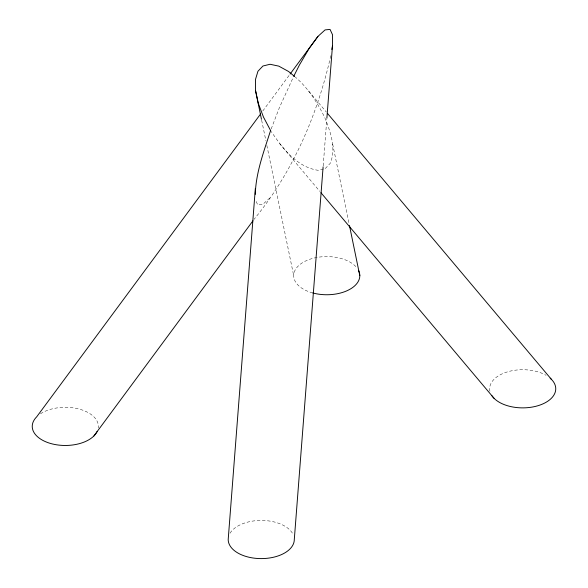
<?xml version="1.0" encoding="UTF-8"?>
<svg xmlns="http://www.w3.org/2000/svg" width="588" height="588" viewBox="0 0 588 588"><rect width="100%" height="100%" fill="white"/><g stroke="black" fill="none" stroke-linecap="round" stroke-linejoin="round"><path stroke-width="0.44" stroke-dasharray="2.94 2.21" d="M323.187 165.897L326.796 119.195M330.787 55.669C317.564 114.807 292.699 172.247 254.06 219.331M271.186 128.963L279.396 107.626L293.309 77.146M262.792 111L289.553 74.801M325.26 168.558L330.243 163.324C336.446 148.249 330.478 131.763 324.738 117.526C317.388 102.547 308.141 88.06 295.367 77.138M269.855 197.965L262.74 204.433L257.757 204.947L255.949 201.045M323.481 168.999L318.145 170.307C296.844 167.161 282.519 148.272 271.244 131.536M308.604 90.986L326.325 112.021M279.587 143.59L319.769 191.313M332.654 144.001L349.279 224.616M261.653 120.224L265.916 140.892M266.842 145.383L293.706 275.669M40.462 413.805A33.053 19.081 0 0 1 78.285 408.844A33.053 19.081 0 0 1 98.233 428.049M312.779 292.964A33.053 19.081 0 0 1 303.68 262.005A33.053 19.081 0 0 1 357.048 268.032M230.048 533.22A33.053 19.081 0 0 1 262.476 520.446A33.053 19.081 0 0 1 293.169 534.58M489.929 391.285A33.053 19.081 0 0 1 508.076 371.682A33.053 19.081 0 0 1 546.068 375.298"/><path stroke-width="0.88" d="M255.28 194.378C255.89 172.402 263.931 151.403 270.531 130.668M326.869 118.276L332.463 45.938L332.573 34.861L330.052 29.4L325.061 29.922L317.954 36.383L290.097 74.059M255.346 188.417L228.195 539.519A33.053 19.081 0 0 0 261.248 558.6A33.053 19.081 0 0 0 294.294 539.519L323.113 166.816M331.853 49.473L332.463 45.938M293.721 76.337L299.41 65.018L309.207 48.356L317.954 36.383M260.609 113.954L36.676 416.848A33.053 19.081 0 0 0 52.655 444.021A33.053 19.081 0 0 0 97.226 431.327M93.926 435.936L252.965 220.801M294.691 76.572L288.59 71.486L278.793 66.135L270.046 64.268L262.939 66.01L257.948 71.251L255.427 79.63L255.537 90.574L261.469 119.327M327.501 113.425L551.323 379.253M320.945 192.717L494.074 398.333M270.723 130.779L263.461 117.049L258.279 103.334L255.537 90.574M349.463 225.513L359.805 275.669M358.68 270.73A33.053 19.081 0 0 1 347.993 290.288A33.053 19.081 0 0 1 312.779 292.964M550.184 378.194A33.053 19.081 0 0 1 537.998 405.705A33.053 19.081 0 0 1 491.928 395.761"/></g></svg>
